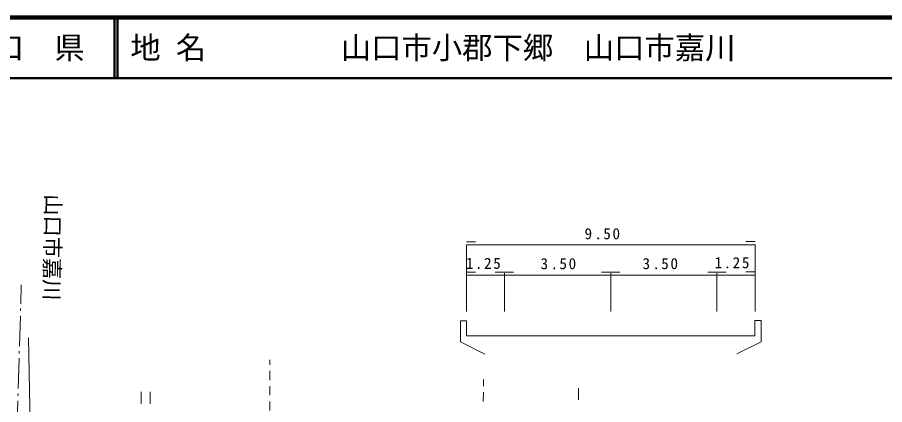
# Model space of a CAD drawing. Units: millimetres, scale not verified. Extents: x 40000 to 680000, y 20000 to 380000.
# Drawn here: x 351778 to 494592, y 316200 to 380000 of the extents above; entities that cross this region are included whole.
import ezdxf
from ezdxf.enums import TextEntityAlignment as Align

# ---------------------------------------------------------------- set-up
doc = ezdxf.new("R2010")
doc.units = ezdxf.units.MM
doc.header["$LTSCALE"] = 1000
for name, color, linetype, lineweight in [('M-BGD', 7, 'Continuous', 13), ('M-STR-HTXT', 7, 'Continuous', 13), ('M-TTL', 2, 'Continuous', 140), ('M-TTL-LINE', 7, 'Continuous', 50)]:
    doc.layers.add(name, color=color, linetype=linetype, lineweight=lineweight)
doc.layers.add('M-BMK-HTXT', color=7, linetype='Continuous')
doc.layers.add('M-TTL-TXT', color=7, linetype='Continuous')
doc.styles.add('ＭＳ ゴシック', font='')
doc.styles.get('ＭＳ ゴシック').set_extended_font_data('MS Gothic')

msp = doc.modelspace()

# ---------------------------------------------------------------- linework, layer by layer
at = {"layer": 'M-BGD'}
for p, q in [((352420, 335963), (352328, 332829)), ((352305, 332030), (352293, 331630)), ((352270, 330830), (352124, 325832)), ((424733, 330025), (425733, 330026)), ((424735, 326525), (424733, 330025)), ((425733, 330026), (425735, 327526)), ((473233, 330053), (474233, 330054)), ((473235, 327553), (473233, 330053)), ((474233, 330054), (474235, 326554)), ((353625, 327184), (353924, 311494)), ((425735, 327526), (473235, 327553)), ((424735, 326525), (428737, 324528)), ((474235, 326554), (470237, 324552)), ((352100, 325033), (352089, 324633)), ((352065, 323833), (351919, 318835)), ((393357, 323557), (393356, 322747)), ((393355, 321747), (393354, 320247)), ((428539, 320328), (428526, 319237)), ((393353, 319247), (393351, 317747)), ((444160, 318897), (444178, 317006)), ((351896, 318036), (351884, 317636)), ((372170, 318335), (372171, 316335)), ((373670, 318336), (373671, 316336)), ((428515, 318237), (428498, 316737)), ((351861, 316836), (351715, 311838)), ((393350, 316747), (393349, 315247))]:
    msp.add_line(p, q, dxfattribs=at)
at = {"layer": 'M-STR-HTXT'}
for p, q in [((425726, 343026), (427226, 343027)), ((473246, 343053), (471746, 343053)), ((425726, 342526), (473246, 342553)), ((425732, 331526), (425726, 342526)), ((473252, 331553), (473246, 342553)), ((425729, 338026), (427229, 338027)), ((425729, 337526), (431979, 337530)), ((431979, 338030), (430479, 338029)), ((431979, 338030), (433479, 338030)), ((431982, 331530), (431979, 337840)), ((431979, 337530), (449479, 337540)), ((449479, 338040), (447979, 338039)), ((449479, 338040), (450979, 338041)), ((449482, 331540), (449479, 337850)), ((449479, 337540), (466979, 337550)), ((466979, 338050), (465479, 338049)), ((466979, 338050), (468479, 338051)), ((466982, 331550), (466979, 337850)), ((466979, 337550), (473249, 337553)), ((473249, 338053), (471749, 338053))]:
    msp.add_line(p, q, dxfattribs=at)
at = {"layer": 'M-TTL'}
msp.add_line((680000, 380000), (40000, 380000), dxfattribs=at)
at = {"layer": 'M-TTL-LINE'}
for p, q in [((367750, 380000), (367750, 370000)), ((368250, 380000), (368250, 370000)), ((40000, 370000), (680000, 370000))]:
    msp.add_line(p, q, dxfattribs=at)

# ---------------------------------------------------------------- texts
at = {"layer": 'M-BMK-HTXT', "style": 'ＭＳ ゴシック'}
msp.add_text('山口市嘉川', height=2566, rotation=269.165, dxfattribs=at).set_placement((355373, 333388), align=Align.BOTTOM_RIGHT)
at = {"layer": 'M-STR-HTXT', "style": 'ＭＳ ゴシック'}
for s, rotation, p in [('9', 0.033, (445178, 342900)), ('5', 0.033, (448258, 342901)), ('0', 0.033, (449778, 342902)), ('.', 0.033, (446808, 342901)), ('1', 0.023, (425639, 338016)), ('2', 0.023, (428619, 338018)), ('5', 0.023, (430129, 338018)), ('3', 0.035, (437929, 337963)), ('5', 0.035, (441029, 337965)), ('0', 0.035, (442549, 337966)), ('3', 0.033, (454721, 337973)), ('5', 0.033, (457791, 337974)), ('0', 0.033, (459321, 337975)), ('1', 0.038, (466589, 338117)), ('2', 0.038, (469559, 338119)), ('5', 0.038, (471079, 338120)), ('.', 0.023, (427119, 338017)), ('.', 0.035, (439579, 337964)), ('.', 0.033, (456351, 337974)), ('.', 0.038, (468069, 338118))]:
    msp.add_text(s, height=1833, rotation=rotation, dxfattribs=at).set_placement(p, align=Align.BOTTOM_LEFT)
at = {"layer": 'M-TTL-TXT', "style": 'ＭＳ ゴシック'}
msp.add_text('山\u3000口\u3000県', height=3666, dxfattribs=at).set_placement((350375, 375000), align=Align.MIDDLE_CENTER)
for s, p in [('地 名', (370380, 375000)), ('山口市小郡下郷\u3000山口市嘉川', (405024, 375000))]:
    msp.add_text(s, height=3666, dxfattribs=at).set_placement(p, align=Align.MIDDLE_LEFT)

doc.saveas('drawing.dxf')
